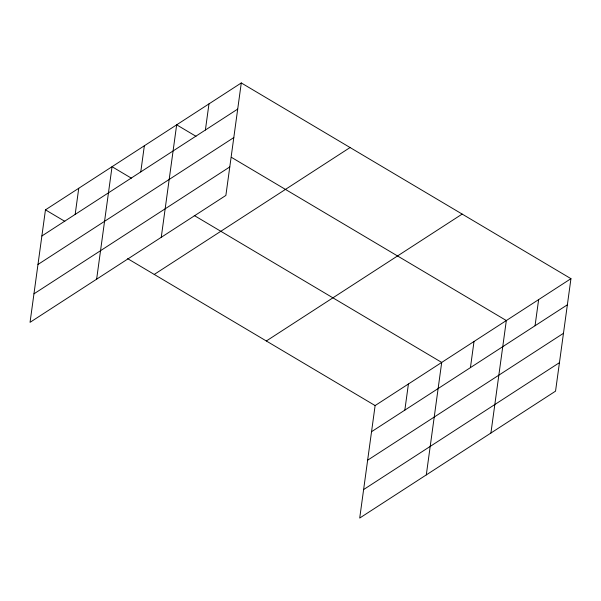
<?xml version="1.0" encoding="UTF-8"?>
<svg xmlns="http://www.w3.org/2000/svg" width="601" height="601" viewBox="0 0 601 601"><rect width="100%" height="100%" fill="white"/><g stroke="black" fill="none" stroke-linecap="round" stroke-linejoin="round"><path stroke-width="0.9" d="M241.286 82.946L45.458 209.847L30.05 322.331L225.878 195.43L241.286 82.946L570.95 278.669L555.542 391.153L359.714 518.054L375.122 405.57L570.95 278.669M75.17 214.407L78.746 188.271M96.633 279.187L112.041 166.702L131.379 178.181M140.769 171.894L144.353 145.758M161.256 237.312L176.664 124.82L196.001 136.307M205.392 130.019L208.975 103.883M404.834 410.13L408.417 383.994M426.297 474.91L441.705 362.426L194.236 215.496M470.433 367.617L474.016 341.481M490.919 433.036L506.327 320.543L231.46 157.357M535.055 325.742L538.639 299.606M41.882 235.983L237.703 109.081M37.976 264.478L233.804 137.576M33.956 293.836L229.777 166.935M154.247 274.432L350.075 147.53M266.333 340.977L462.161 214.084M371.546 431.706L567.367 304.805M367.639 460.201L563.468 333.3M363.62 489.56L559.448 362.658M45.458 209.847L64.803 221.326M127.652 258.648L375.122 405.57"/></g></svg>
